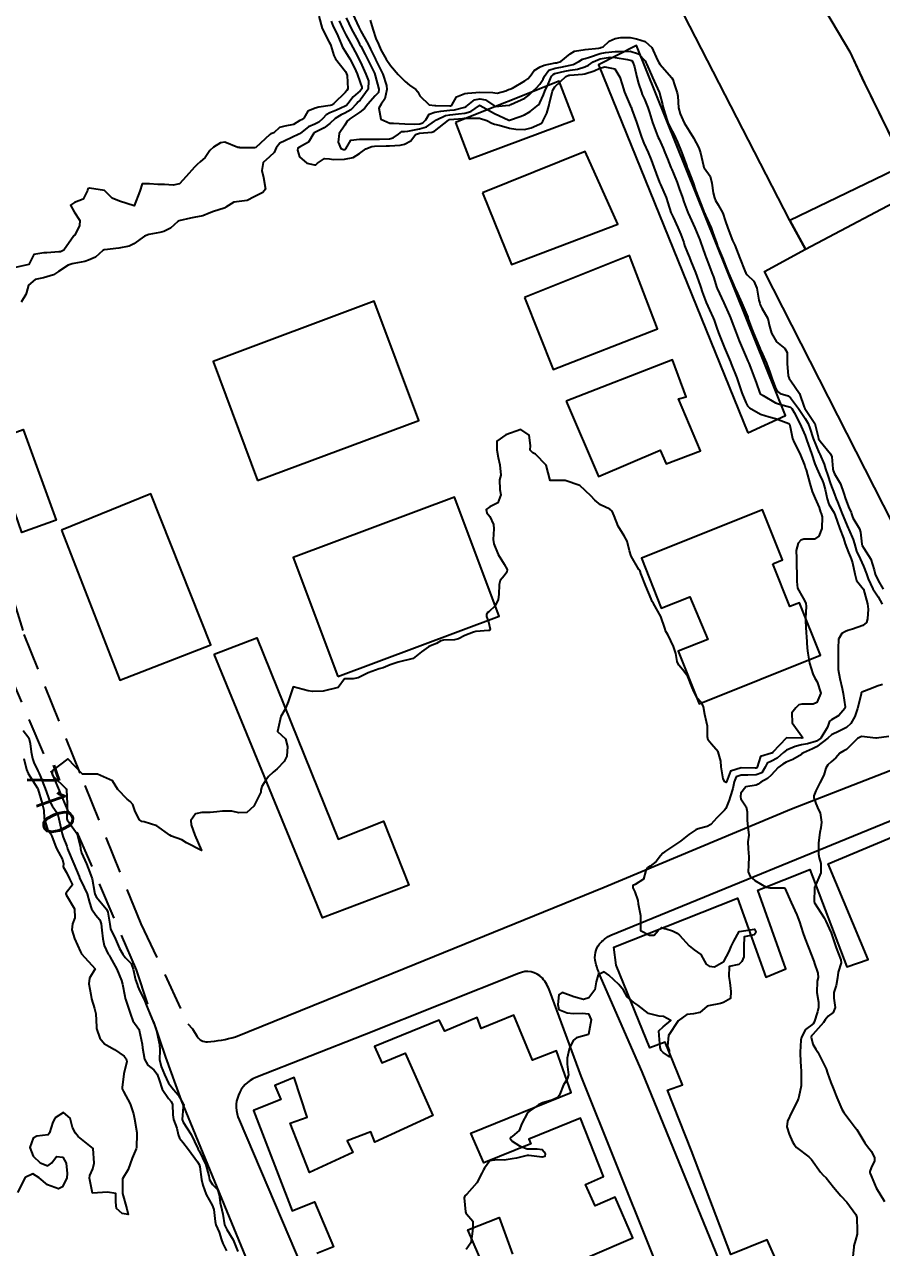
# Model space of a CAD drawing. Header units: metres. Extents: x 298520 to 308411, y 7433745 to 7450750.
# Drawn here: x 307510.1 to 307624.6, y 7434869.1 to 7435032.6 of the extents above; entities that cross this region are included whole.
import ezdxf
from ezdxf.enums import TextEntityAlignment as Align

# ---------------------------------------------------------------- set-up
doc = ezdxf.new("R2010")
doc.units = ezdxf.units.M
doc.header["$LTSCALE"] = 10
doc.linetypes.add('DASHED', pattern=[0.75, 0.5, -0.25])
for name, color, linetype in [('Area', 45, 'Continuous'), ('Area Verde e Lazer', 94, 'Continuous'), ('Cotas', 45, 'Continuous'), ('Curvas de Nivel 1m', 11, 'Continuous'), ('Curvas de Nivel 5m', 15, 'Continuous'), ('Edificações', 30, 'Continuous'), ('Vias Primárias', 230, 'Continuous'), ('Vias Secundárias', 230, 'DASHED')]:
    doc.layers.add(name, color=color, linetype=linetype)
doc.styles.add('Style-STANDARD', font='STANDARD.shx')

msp = doc.modelspace()

# ---------------------------------------------------------------- linework, layer by layer
at = {"layer": 'Area'}
msp.add_polyline3d([(307615.38, 7435037.33, 715.03), (307620.33, 7435028.94, 714.99), (307621.92, 7435025.48, 715.08), (307626.48, 7435016.2, 715.04)], dxfattribs=at)
at = {"layer": 'Area Verde e Lazer'}
msp.add_lwpolyline([(307515, 7434965.01), (307522.78, 7434944.95), (307534.94, 7434949.68), (307526.95, 7434969.88)], close=True, dxfattribs=at)
at = {"layer": 'Curvas de Nivel 1m', "flags": 128}
for points, elevation in [([(307549.38, 7435033.69), (307549.83, 7435032.04), (307550.76, 7435030.25), (307550.91, 7435030.03), (307550.98, 7435029.77), (307551.39, 7435028.45), (307551.62, 7435028.02), (307552.94, 7435026.3), (307553.1, 7435026), (307553.17, 7435025.76), (307553.27, 7435024), (307553.14, 7435023.76), (307552.91, 7435023.5), (307551.4, 7435022.02), (307551.09, 7435021.83), (307550.89, 7435021.78), (307549.37, 7435021.56), (307548.88, 7435021.42), (307547.93, 7435021), (307547.38, 7435020.06), (307547.06, 7435019.87), (307546.86, 7435019.77), (307545.98, 7435019.21), (307544.85, 7435019), (307544.12, 7435018.84), (307543.39, 7435018.11), (307542.99, 7435017.97), (307542.84, 7435017.89), (307540.95, 7435016.15), (307540.81, 7435016.09), (307538.85, 7435016.13), (307538.81, 7435016.14), (307538.57, 7435016.17), (307536.82, 7435016.89), (307536.25, 7435016.77), (307535.33, 7435016.21), (307534.81, 7435015.75), (307534.18, 7435014.84), (307533.52, 7435014.23), (307533.13, 7435013.9), (307532.79, 7435013.53), (307531.65, 7435012.26), (307531.23, 7435011.8), (307530.76, 7435011.32), (307529.91, 7435011.12), (307528.76, 7435011.21), (307527.86, 7435011.19), (307526.76, 7435011.31), (307525.79, 7435011.29), (307525.46, 7435010.33), (307524.72, 7435008.34), (307522.73, 7435008.97), (307521.76, 7435009.4), (307520.74, 7435010.39), (307518.75, 7435010.7), (307518.53, 7435010.63), (307518.46, 7435010.41), (307517.9, 7435009.25), (307516.73, 7435008.82), (307516.22, 7435008.44), (307516.71, 7435007.58), (307517.47, 7435006.42), (307517.4, 7435005.71), (307516.79, 7435004.43), (307516.72, 7435004.38), (307516.67, 7435004.34), (307515.32, 7435002.45), (307514.88, 7435002.23), (307514.65, 7435002.19), (307513.02, 7435002.1), (307512.65, 7435002.09), (307511.29, 7435001.85), (307510.62, 7435000.5), (307508.62, 7435000.08)], 711), ([(307552.11, 7435033.1), (307552.61, 7435032.01), (307553, 7435031.23), (307553.67, 7435029.99), (307554.51, 7435028.45), (307554.75, 7435027.98), (307554.96, 7435027.58), (307555.68, 7435025.97), (307556.02, 7435025.06), (307555.97, 7435023.96), (307554.9, 7435022.49), (307554.64, 7435022.24), (307554.43, 7435021.98), (307553.68, 7435021.2), (307552.87, 7435020.76), (307552.36, 7435020.52), (307551.59, 7435020.02), (307550.86, 7435019.36), (307550.11, 7435018.78), (307548.84, 7435018.16), (307548.77, 7435018.12), (307548.71, 7435018.05), (307548, 7435016.89), (307546.81, 7435016.19), (307546.6, 7435016.07), (307546.52, 7435015.79), (307546.8, 7435014.91), (307547.8, 7435014.06), (307548.79, 7435013.83), (307548.99, 7435013.85), (307549.21, 7435014.05), (307550.14, 7435014.69), (307550.8, 7435014.63), (307551.33, 7435014.56), (307552.8, 7435014.6), (307553.96, 7435014.83), (307554.81, 7435015.34), (307555.67, 7435015.97), (307556.48, 7435016.3), (307556.82, 7435016.33), (307558.38, 7435016.38), (307558.82, 7435016.38), (307560.24, 7435016.49), (307560.82, 7435016.61), (307561.69, 7435017.03), (307562.32, 7435017.89), (307562.84, 7435018.07), (307564.49, 7435018.22), (307564.85, 7435018.34), (307566.7, 7435019.83), (307566.8, 7435019.89), (307566.86, 7435019.9), (307568.63, 7435020.05), (307568.87, 7435020.06), (307570.57, 7435020.09), (307570.87, 7435020.09), (307571.83, 7435019.78), (307572.48, 7435019.39), (307572.86, 7435019.29), (307573.47, 7435019.14), (307574.85, 7435018.74), (307575.72, 7435018.6), (307576.85, 7435018.57), (307577.77, 7435018.79), (307578.86, 7435019.27), (307579.12, 7435019.43), (307579.31, 7435019.69), (307579.83, 7435020.73), (307580.1, 7435021.68), (307580.26, 7435022.32), (307580.61, 7435023.67), (307580.69, 7435023.9), (307580.92, 7435024.28), (307582.37, 7435025.65), (307582.77, 7435025.81), (307582.94, 7435025.84), (307584.61, 7435025.96), (307584.94, 7435026), (307586.16, 7435026.39), (307586.95, 7435026.74), (307587.62, 7435026.92), (307588.95, 7435026.65), (307589.6, 7435025.56), (307589.9, 7435024.58), (307590.24, 7435023.56), (307590.9, 7435021.98), (307591.03, 7435021.69), (307591.1, 7435021.55), (307591.21, 7435021.23), (307591.81, 7435019.54), (307592.08, 7435018.75), (307592.5, 7435017.53), (307592.83, 7435016.75), (307593.4, 7435015.51), (307593.79, 7435014.52), (307594.15, 7435013.51), (307594.78, 7435011.85), (307594.87, 7435011.6), (307594.92, 7435011.5), (307595.04, 7435011.23), (307595.78, 7435009.48), (307596.01, 7435008.76), (307596.43, 7435007.48), (307596.71, 7435006.84), (307597.36, 7435005.47), (307597.77, 7435004.55), (307598.14, 7435003.46), (307598.26, 7435003.04), (307598.66, 7435002.09), (307598.93, 7435001.45), (307599.11, 7435000.98), (307599.72, 7434999.44), (307600.32, 7434997.71), (307600.41, 7434997.43), (307600.59, 7434996.85), (307601.12, 7434995.42), (307601.59, 7434994.44), (307602.08, 7434993.41), (307602.2, 7434993.06), (307602.54, 7434992.16), (307602.81, 7434991.4), (307602.96, 7434990.96), (307603.57, 7434989.39), (307604.37, 7434987.5), (307604.42, 7434987.38), (307604.48, 7434987.24), (307605.24, 7434985.37), (307605.64, 7434984.17), (307605.89, 7434983.37), (307606.42, 7434982.06), (307606.68, 7434981.62), (307606.94, 7434981.35), (307608.4, 7434980.53), (307609.55, 7434980.16), (307610.39, 7434979.93), (307612.18, 7434979.28), (307612.29, 7434979.19), (307612.38, 7434978.81), (307612.67, 7434977.28), (307612.88, 7434976.75), (307613.65, 7434975.27), (307614.32, 7434973.59), (307614.43, 7434973.26), (307614.49, 7434973.08), (307614.98, 7434971.25), (307615.32, 7434970.2), (307615.69, 7434969.25), (307616.25, 7434968.03), (307616.42, 7434967.42), (307616.49, 7434967.24), (307616.66, 7434966.81), (307616.58, 7434965.23), (307616.2, 7434964.21), (307615.63, 7434963.81), (307614.2, 7434963.81), (307613.78, 7434963.68), (307613.43, 7434963.27), (307613.16, 7434962.3), (307613.2, 7434961.27), (307613.2, 7434960.22), (307613.24, 7434959.27), (307613.26, 7434958.14), (307613.33, 7434957.27), (307614.11, 7434955.93), (307614.44, 7434955.26), (307614.52, 7434954.83), (307614.42, 7434953.26), (307614.42, 7434952.91), (307614.5, 7434951.26), (307614.53, 7434950.78), (307614.64, 7434949.25), (307614.71, 7434948.56), (307614.95, 7434947.25), (307615.4, 7434945.83), (307615.65, 7434945.24), (307615.98, 7434944.73), (307616.46, 7434943.23), (307615.94, 7434941.99), (307615.44, 7434941.74), (307613.94, 7434941.75), (307613.54, 7434941.66), (307613.1, 7434941.27), (307612.6, 7434940.6), (307612.64, 7434939.27), (307613.89, 7434937.54), (307614.06, 7434937.26), (307613.91, 7434937.23), (307613.88, 7434937.23), (307611.88, 7434937.28), (307610.02, 7434935.31), (307609.94, 7434935.23), (307609.86, 7434935.21), (307608.41, 7434934.77), (307607.95, 7434933.33), (307607.91, 7434933.25), (307607.83, 7434933.22), (307607.71, 7434933.21), (307605.83, 7434933.25), (307604.39, 7434932.81), (307603.85, 7434931.38), (307603.85, 7434931.35), (307603.81, 7434931.31), (307603.62, 7434931.38), (307603.41, 7434931.79), (307603.14, 7434933.39), (307603.08, 7434934.15), (307602.74, 7434935.39), (307601.87, 7434936.42), (307601.43, 7434936.96), (307601.34, 7434937.41), (307601.3, 7434938.81), (307601.2, 7434939.41), (307600.95, 7434940.38), (307600.78, 7434941.42), (307600.51, 7434941.99), (307599.94, 7434942.6), (307599.48, 7434943.43), (307599.19, 7434944.21), (307598.7, 7434945.44), (307597.99, 7434946.38), (307597.49, 7434946.95), (307597.27, 7434947.46), (307597.08, 7434948.53), (307596.79, 7434949.47), (307596.05, 7434950.97), (307595.77, 7434951.48), (307595.63, 7434951.92), (307595.1, 7434953.49), (307594.1, 7434955.22), (307593.92, 7434955.5), (307593.77, 7434955.84), (307593.1, 7434957.51), (307592.42, 7434959.23), (307592.3, 7434959.52), (307592.15, 7434959.76), (307591.11, 7434961.54), (307590.9, 7434962.26), (307590.6, 7434963.54), (307590.2, 7434964.25), (307589.38, 7434965.56), (307588.86, 7434966.94), (307588.58, 7434967.57), (307588.25, 7434967.83), (307587.04, 7434968.38), (307586.26, 7434969.02), (307585.73, 7434969.61), (307584.28, 7434971), (307582.29, 7434971.64), (307580.29, 7434971.67), (307579.76, 7434973.68), (307578.33, 7434975.16), (307577.99, 7434975.35), (307577.61, 7434975.7), (307577.69, 7434976.35), (307577.49, 7434977.7), (307576.37, 7434978.46), (307574.36, 7434977.74), (307573.19, 7434976.91), (307573.15, 7434975.75), (307573.36, 7434974.72), (307573.56, 7434973.75), (307573.69, 7434972.36), (307573.54, 7434971.75), (307573.55, 7434970.47), (307573.69, 7434969.75), (307573.32, 7434968.68), (307572.25, 7434968.14), (307571.73, 7434967.77), (307571.82, 7434967.34), (307572.23, 7434966.83), (307572.74, 7434965.75), (307572.78, 7434965.19), (307572.68, 7434963.76), (307572.76, 7434963.18), (307573.34, 7434961.75), (307574.15, 7434960.47), (307574.54, 7434959.74), (307574.49, 7434959.38), (307574.13, 7434958.89), (307573.61, 7434958.27), (307573.48, 7434957.75), (307573.42, 7434956.43), (307573.33, 7434955.75), (307572.94, 7434954.9), (307572.08, 7434954.1), (307571.88, 7434953.96), (307571.8, 7434953.76), (307571.79, 7434953.48), (307572.06, 7434952.75), (307572.27, 7434951.76), (307572.19, 7434951.62), (307572.05, 7434951.59), (307570.37, 7434951.46), (307570.05, 7434951.39), (307568.91, 7434950.93), (307568.03, 7434950.49), (307567.5, 7434950.35), (307566.03, 7434950.31), (307565.67, 7434950.2), (307565.13, 7434949.85), (307564.31, 7434949.56), (307564.02, 7434949.43), (307563.11, 7434948.77), (307562, 7434947.88), (307560, 7434947.36), (307558.91, 7434947), (307557.99, 7434946.63), (307557.44, 7434946.49), (307555.98, 7434945.95), (307554.66, 7434945.29), (307553.97, 7434945.16), (307552.8, 7434945.16), (307551.95, 7434944), (307549.95, 7434943.49), (307548.56, 7434943.44), (307547.95, 7434943.52), (307545.95, 7434944.07), (307545.28, 7434942.08), (307544.89, 7434941.11), (307544.33, 7434940.09), (307543.88, 7434938.1), (307544.92, 7434937.13), (307545.2, 7434936.08), (307545.09, 7434934.83), (307544.76, 7434934.09), (307543.82, 7434933.1), (307543.27, 7434932.66), (307542.66, 7434932.11), (307542.31, 7434931.61), (307541.79, 7434930.76), (307541.62, 7434930.28), (307541.65, 7434930.12), (307541.64, 7434929.98), (307540.68, 7434928.14), (307539.75, 7434927.28), (307538.69, 7434927.22), (307537.76, 7434927.44), (307536.5, 7434927.44), (307535.75, 7434927.36), (307534.86, 7434927.3), (307533.75, 7434927.26), (307532.9, 7434927.08), (307532.28, 7434926.23), (307532.32, 7434925.65), (307532.82, 7434924.23), (307533.69, 7434922.22), (307531.7, 7434923.24), (307531.08, 7434923.62), (307529.71, 7434924.13), (307529.47, 7434924.27), (307527.73, 7434925.51), (307526.04, 7434926.01), (307525.74, 7434926.07), (307525.42, 7434926.31), (307524.84, 7434927.41), (307524.51, 7434928.33), (307524.19, 7434928.75), (307523.77, 7434929.07), (307522.53, 7434930.35), (307521.8, 7434931.49), (307519.81, 7434932.39), (307517.81, 7434932.41), (307515.83, 7434934.43), (307513.82, 7434932.89), (307513.75, 7434932.52), (307513.75, 7434932.46), (307513.81, 7434932.22), (307515.64, 7434930.43), (307515.66, 7434930.31), (307515.76, 7434928.43), (307515.7, 7434926.43), (307515.74, 7434926.28), (307517.08, 7434924.42), (307517.52, 7434922.58), (307517.54, 7434922.41), (307517.68, 7434921.88), (307518.34, 7434920.4), (307518.79, 7434919.26), (307519.08, 7434918.4), (307519.39, 7434916.63), (307519.45, 7434916.39), (307519.62, 7434916), (307521.02, 7434914.37), (307521.2, 7434913.98), (307521.45, 7434912.36), (307521.56, 7434911.73), (307522.21, 7434910.35), (307522.76, 7434909.12), (307523.18, 7434908.34), (307523.52, 7434907.9), (307524.29, 7434907.11), (307524.59, 7434906.32), (307524.9, 7434904.91), (307525.09, 7434904.32), (307525.19, 7434904.04), (307525.46, 7434903.42), (307526.05, 7434902.3), (307526.46, 7434901.27), (307526.83, 7434900.3), (307527.41, 7434898.92), (307527.65, 7434898.29), (307527.76, 7434897.93), (307528.09, 7434896.28), (307528.12, 7434895.53), (307528.09, 7434894.28), (307528.32, 7434893.31), (307528.75, 7434892.28), (307529.32, 7434891.11), (307529.95, 7434890.26), (307530.58, 7434889.54), (307531.28, 7434888.34), (307531.33, 7434888.24), (307531.33, 7434888.19), (307531.28, 7434887.94), (307531.14, 7434886.24), (307531.26, 7434885.89), (307532.31, 7434884.23), (307533.21, 7434882.38), (307533.28, 7434882.22), (307533.38, 7434882.05), (307534.3, 7434880.21), (307534.67, 7434878.7), (307534.78, 7434878.2), (307535.16, 7434877.57), (307535.86, 7434876.9), (307536.09, 7434876.19), (307536.2, 7434875.11), (307536.44, 7434874.18), (307536.54, 7434873.61), (307536.78, 7434872.17), (307537.08, 7434871.53), (307537.96, 7434870.16), (307538.58, 7434868.62)], 709), ([(307553.03, 7435033.48), (307553.76, 7435031.99), (307554.62, 7435030.35), (307554.82, 7435029.98), (307554.98, 7435029.69), (307555.57, 7435028.57), (307555.87, 7435027.97), (307556.82, 7435026.07), (307556.88, 7435025.95), (307556.89, 7435025.91), (307556.93, 7435025.79), (307557.42, 7435023.94), (307557.36, 7435023.5), (307556.9, 7435023.05), (307555.93, 7435021.96), (307555.49, 7435021.36), (307554.88, 7435020.86), (307554.34, 7435020.52), (307553.52, 7435019.99), (307553.19, 7435019.67), (307552.85, 7435019.14), (307552.11, 7435018.01), (307551.99, 7435016.85), (307552.34, 7435016.01), (307552.69, 7435015.88), (307552.81, 7435015.87), (307552.91, 7435015.9), (307553, 7435016), (307553.68, 7435017.14), (307554.83, 7435017.25), (307555.55, 7435017.25), (307556.83, 7435017.26), (307557.51, 7435017.26), (307558.83, 7435017.32), (307559.33, 7435017.43), (307560.02, 7435017.92), (307560.48, 7435018.28), (307560.85, 7435018.3), (307561.28, 7435018.34), (307562.85, 7435018.66), (307563.79, 7435018.93), (307564.86, 7435019.67), (307565.1, 7435019.86), (307566.29, 7435020.43), (307566.87, 7435020.53), (307568.05, 7435020.64), (307568.88, 7435020.76), (307569.71, 7435020.97), (307570.86, 7435021.79), (307570.88, 7435021.8), (307570.91, 7435021.81), (307570.94, 7435021.79), (307572.88, 7435020.7), (307574.79, 7435019.82), (307574.86, 7435019.8), (307576.3, 7435020.29), (307576.88, 7435020.52), (307577.63, 7435020.96), (307578.53, 7435021.69), (307578.72, 7435021.87), (307578.9, 7435022.11), (307579.39, 7435023.2), (307579.59, 7435023.68), (307580.01, 7435024.6), (307580.49, 7435025.67), (307580.69, 7435025.92), (307580.94, 7435026.03), (307582.24, 7435026.36), (307582.95, 7435026.47), (307583.94, 7435026.64), (307584.95, 7435026.95), (307585.4, 7435027.17), (307586.05, 7435027.6), (307586.97, 7435027.99), (307588.33, 7435028.21), (307588.97, 7435028.2), (307590.62, 7435027.9), (307590.97, 7435027.85), (307591.19, 7435027.77), (307591.36, 7435027.54), (307591.58, 7435026.92), (307591.89, 7435025.54), (307592.09, 7435024.7), (307592.48, 7435023.53), (307592.61, 7435023.23), (307592.9, 7435022.62), (307593.35, 7435021.52), (307593.56, 7435020.83), (307593.95, 7435019.51), (307594.65, 7435017.7), (307594.73, 7435017.5), (307594.84, 7435017.25), (307595.38, 7435016.05), (307595.61, 7435015.49), (307595.96, 7435014.63), (307596.44, 7435013.48), (307596.55, 7435013.23), (307596.78, 7435012.66), (307597.26, 7435011.47), (307597.54, 7435010.68), (307597.97, 7435009.46), (307598.16, 7435008.89), (307598.68, 7435007.45), (307598.72, 7435007.36), (307599.61, 7435005.44), (307600.29, 7435003.82), (307600.44, 7435003.43), (307600.67, 7435002.81), (307601.01, 7435001.78), (307601.14, 7435001.42), (307601.47, 7435000.59), (307601.92, 7434999.41), (307602.1, 7434998.89), (307602.57, 7434997.4), (307602.6, 7434997.32), (307603.52, 7434995.39), (307604.25, 7434993.69), (307604.37, 7434993.38), (307604.55, 7434992.92), (307605.15, 7434991.37), (307605.57, 7434990.32), (307605.97, 7434989.37), (307606.49, 7434988.15), (307606.73, 7434987.6), (307606.84, 7434987.35), (307607.08, 7434986.74), (307607.62, 7434985.34), (307607.84, 7434984.73), (307608.3, 7434983.33), (307608.34, 7434983.24), (307608.43, 7434983.18), (307608.74, 7434983.02), (307610.42, 7434982.04), (307610.96, 7434981.84), (307612.41, 7434981.46), (307612.6, 7434981.28), (307612.92, 7434980.76), (307613.67, 7434979.27), (307614.37, 7434977.68), (307614.52, 7434977.26), (307614.61, 7434977.01), (307615.21, 7434975.25), (307615.67, 7434973.9), (307615.92, 7434973.24), (307616.3, 7434972.45), (307616.68, 7434971.62), (307616.83, 7434971.23), (307617.06, 7434970.45), (307617.31, 7434969.22), (307617.53, 7434968.5), (307618.24, 7434967.32), (307618.3, 7434967.21), (307618.34, 7434967.11), (307619.02, 7434965.2), (307619.47, 7434963.93), (307619.72, 7434963.19), (307620.18, 7434962.02), (307620.41, 7434961.42), (307620.5, 7434961.19), (307620.71, 7434960.64), (307621.01, 7434959.18), (307621.23, 7434958.27), (307622.12, 7434957.18), (307622.14, 7434957.16), (307622.16, 7434957.12), (307622.72, 7434955.15), (307622.8, 7434954.44), (307622.7, 7434953.15), (307622.56, 7434952.67), (307622.06, 7434952.28), (307620.68, 7434951.8), (307620.06, 7434951.59), (307619.77, 7434951.48), (307619.29, 7434951.2), (307618.81, 7434950.43), (307618.79, 7434949.2), (307618.8, 7434948.42), (307618.77, 7434947.2), (307618.8, 7434946.4), (307618.98, 7434945.2), (307619.31, 7434943.85), (307619.45, 7434943.2), (307619.72, 7434941.41), (307619.68, 7434941.19), (307618.86, 7434940.26), (307617.91, 7434939.67), (307617.63, 7434939.49), (307617.52, 7434939.22), (307617.35, 7434938.67), (307616.47, 7434937.23), (307615.88, 7434936.81), (307614.66, 7434936.46), (307613.87, 7434936.31), (307613.02, 7434936.12), (307611.87, 7434935.6), (307611.49, 7434935.29), (307610.62, 7434934.53), (307609.85, 7434934.13), (307609.3, 7434933.86), (307609.03, 7434933.32), (307608.56, 7434932.59), (307607.82, 7434932.3), (307606.73, 7434932.25), (307605.82, 7434932.27), (307605.13, 7434932.06), (307604.86, 7434931.37), (307604.7, 7434930.47), (307604.36, 7434929.37), (307604.23, 7434928.92), (307603.77, 7434927.83), (307603.57, 7434927.58), (307603.37, 7434927.38), (307602.58, 7434926.56), (307601.75, 7434925.67), (307601.26, 7434925.41), (307600.05, 7434925.11), (307599.74, 7434924.97), (307598.82, 7434924.35), (307597.71, 7434923.45), (307595.7, 7434922.13), (307595.34, 7434921.84), (307595.06, 7434921.49), (307594.47, 7434920.71), (307593.67, 7434920.11), (307593.3, 7434919.87), (307593.09, 7434919.51), (307592.78, 7434918.38), (307591.64, 7434917.64), (307591.35, 7434917.52), (307591.33, 7434917.21), (307591.63, 7434916.66), (307591.99, 7434915.52), (307592.07, 7434915.07), (307592.37, 7434913.51), (307592.37, 7434912.73), (307592.37, 7434911.51), (307593.56, 7434910.88), (307594.18, 7434910.88), (307594.74, 7434911.49), (307595.17, 7434911.89), (307595.58, 7434911.78), (307595.8, 7434911.71), (307596.64, 7434911.46), (307597.26, 7434911.15), (307597.56, 7434910.88), (307598.86, 7434909.44), (307599.54, 7434908.91), (307600.42, 7434908.3), (307600.92, 7434907.41), (307601.13, 7434907.02), (307601.52, 7434906.73), (307602.25, 7434906.66), (307603.52, 7434907.38), (307604.21, 7434908.7), (307604.49, 7434909.37), (307604.84, 7434910.08), (307605.57, 7434911.36), (307607.58, 7434911.67), (307607.77, 7434911.33), (307607.74, 7434911.16), (307607.57, 7434910.95), (307606.23, 7434910.68), (307606.18, 7434909.35), (307606.19, 7434908.01), (307605.91, 7434907.35), (307605.52, 7434906.97), (307604.2, 7434906.69), (307604.15, 7434905.37), (307604.3, 7434904.56), (307604.44, 7434903.37), (307604.39, 7434902.44), (307603.46, 7434901.88), (307603.07, 7434901.77), (307601.45, 7434901.46), (307601.29, 7434901.4), (307600.31, 7434900.54), (307599.44, 7434900.39), (307598.57, 7434900.3), (307597.42, 7434899.45), (307596.12, 7434897.47), (307595.99, 7434896.07), (307596.19, 7434895.47), (307596.22, 7434894.61), (307595.38, 7434895.22), (307595.15, 7434895.48), (307594.98, 7434895.89), (307594.88, 7434897.49), (307594.82, 7434898.08), (307595.41, 7434898.64), (307596.42, 7434899.46), (307595.43, 7434900.01), (307594.87, 7434900.04), (307593.44, 7434900.42), (307592.01, 7434901.51), (307591.46, 7434901.87), (307590.59, 7434902.66), (307590.09, 7434903.54), (307589.48, 7434904.31), (307588.14, 7434905.56), (307587.51, 7434906), (307586.71, 7434905.58), (307586.45, 7434904.63), (307586.25, 7434903.59), (307585.46, 7434902.49), (307584.77, 7434902.29), (307583.46, 7434902.63), (307581.89, 7434903.21), (307581.47, 7434902.89), (307581.32, 7434901.64), (307581.44, 7434900.96), (307582.55, 7434900.52), (307583.43, 7434900.42), (307584.6, 7434900.44), (307585.43, 7434900.35), (307585.79, 7434899.59), (307585.4, 7434897.6), (307583.83, 7434897.18), (307583.4, 7434896.85), (307582.99, 7434896.02), (307582.85, 7434895.63), (307582.55, 7434894.45), (307582.58, 7434893.63), (307582.73, 7434892.23), (307582.56, 7434891.63), (307582.1, 7434890.86), (307581.59, 7434889.64), (307581.5, 7434889.44), (307581.3, 7434889.19), (307580.5, 7434888.85), (307579.29, 7434888.47), (307578.74, 7434888.22), (307577.96, 7434887.68), (307577.57, 7434887.4), (307577.28, 7434887.12), (307576.53, 7434885.7), (307576.16, 7434884.79), (307575.24, 7434883.98), (307575.07, 7434883.89), (307574.93, 7434883.72), (307575.23, 7434883.35), (307576.22, 7434882.71), (307577.22, 7434882.32), (307578.55, 7434882.34), (307579.22, 7434882.24), (307579.49, 7434881.94), (307579.65, 7434881.66), (307579.58, 7434881.29), (307579.21, 7434881.22), (307577.46, 7434881.44), (307577.21, 7434881.42), (307575.81, 7434881.1), (307575.2, 7434880.97), (307574.13, 7434880.8), (307573.2, 7434880.84), (307572.23, 7434880.72), (307571.53, 7434879.76), (307571.4, 7434879.54), (307571.18, 7434879.07), (307570.49, 7434877.77), (307569.15, 7434876.28), (307568.9, 7434876.03), (307568.82, 7434875.79), (307568.98, 7434873.92), (307569.01, 7434873.79), (307569.11, 7434873.64), (307569.98, 7434872.65), (307569.95, 7434871.78), (307569.89, 7434870.97), (307569.71, 7434869.78), (307569.05, 7434868.86)], 708), ([(307553.92, 7435033.99), (307554.73, 7435032.26), (307554.87, 7435031.98), (307555.01, 7435031.72), (307555.96, 7435029.97), (307556.31, 7435029.29), (307556.95, 7435027.95), (307556.96, 7435027.93), (307557.93, 7435025.94), (307558.41, 7435024.45), (307558.47, 7435023.93), (307558.19, 7435022.64), (307557.72, 7435021.94), (307557.4, 7435021.43), (307557.66, 7435019.94), (307558.86, 7435019.41), (307559.37, 7435019.42), (307560.86, 7435019.32), (307562.23, 7435019.27), (307562.86, 7435019.34), (307563.27, 7435019.47), (307563.68, 7435019.87), (307564.15, 7435020.59), (307564.88, 7435020.87), (307565.7, 7435021.03), (307566.88, 7435021.13), (307567.5, 7435021.2), (307568.89, 7435021.56), (307569.07, 7435021.63), (307569.31, 7435021.81), (307570.17, 7435022.52), (307570.9, 7435022.68), (307571.66, 7435022.54), (307572.76, 7435021.76), (307572.89, 7435021.67), (307573.01, 7435021.64), (307574.31, 7435021.75), (307574.83, 7435021.81), (307574.89, 7435021.82), (307575.05, 7435021.89), (307576.9, 7435022.77), (307577.45, 7435023.16), (307577.98, 7435023.7), (307578.46, 7435024.15), (307578.92, 7435024.62), (307579.34, 7435025.27), (307579.53, 7435025.68), (307580.14, 7435026.48), (307580.95, 7435026.78), (307581.7, 7435026.91), (307582.96, 7435027.14), (307583.36, 7435027.23), (307584.13, 7435027.63), (307584.61, 7435027.98), (307584.97, 7435028.07), (307585.57, 7435028.21), (307586.97, 7435028.7), (307587.69, 7435028.87), (307588.98, 7435028.97), (307589.55, 7435028.99), (307590.98, 7435029.05), (307592.11, 7435028.67), (307592.97, 7435027.74), (307593.09, 7435027.52), (307593.23, 7435027.24), (307593.99, 7435025.51), (307594.87, 7435023.54), (307594.89, 7435023.5), (307594.91, 7435023.43), (307595.3, 7435021.89), (307595.4, 7435021.49), (307595.61, 7435020.76), (307596.03, 7435019.48), (307596.28, 7435018.9), (307596.85, 7435017.86), (307597.05, 7435017.47), (307597.23, 7435017.07), (307597.87, 7435015.46), (307598.51, 7435013.73), (307598.62, 7435013.45), (307598.79, 7435013.03), (307599.39, 7435011.44), (307599.73, 7435010.47), (307600.1, 7435009.44), (307600.73, 7435007.83), (307600.85, 7435007.55), (307600.9, 7435007.43), (307601.06, 7435007.09), (307601.79, 7435005.41), (307602.04, 7435004.77), (307602.51, 7435003.4), (307602.55, 7435003.28), (307602.67, 7435002.98), (307603.31, 7435001.39), (307603.79, 7435000.23), (307604.14, 7434999.38), (307604.61, 7434998.26), (307604.99, 7434997.38), (307605.34, 7434996.63), (307605.9, 7434995.37), (307606.56, 7434993.81), (307606.69, 7434993.49), (307606.73, 7434993.36), (307607.21, 7434992.02), (307607.48, 7434991.35), (307608.18, 7434989.67), (307608.32, 7434989.33), (307608.37, 7434989.2), (307608.5, 7434988.93), (307609.2, 7434987.32), (307609.64, 7434986.14), (307609.93, 7434985.32), (307610.44, 7434983.92), (307610.66, 7434983.53), (307611.02, 7434983.3), (307612.11, 7434982.97), (307612.43, 7434982.72), (307613.48, 7434981.27), (307614.39, 7434979.92), (307614.79, 7434979.26), (307614.99, 7434978.64), (307615.42, 7434977.25), (307616.26, 7434975.31), (307616.29, 7434975.24), (307616.33, 7434975.15), (307616.91, 7434973.82), (307617.08, 7434973.23), (307617.38, 7434972.3), (307617.77, 7434971.22), (307618.27, 7434969.82), (307618.51, 7434969.21), (307618.67, 7434968.8), (307619.31, 7434967.2), (307620.13, 7434965.27), (307620.17, 7434965.19), (307620.21, 7434965.09), (307620.79, 7434963.77), (307620.94, 7434963.18), (307621.23, 7434962.22), (307621.74, 7434961.17), (307622.16, 7434960.22), (307622.55, 7434959.16), (307622.8, 7434958.49), (307623.42, 7434957.15), (307624.11, 7434956.1), (307624.66, 7434955.13)], 707), ([(307556.24, 7435033.18), (307556.62, 7435031.96), (307556.99, 7435030.71), (307557.34, 7435029.95), (307557.69, 7435029.23), (307558.39, 7435027.94), (307558.95, 7435027.11), (307559.99, 7435025.92), (307560.92, 7435024.96), (307561.52, 7435024.5), (307562.35, 7435023.89), (307562.6, 7435023.58), (307562.9, 7435023.08), (307564.14, 7435021.87), (307564.89, 7435021.76), (307565, 7435021.75), (307566.89, 7435021.72), (307566.99, 7435021.73), (307567.17, 7435021.83), (307567.78, 7435022.95), (307568.91, 7435023.38), (307569.28, 7435023.44), (307570.91, 7435023.56), (307572.64, 7435023.5), (307572.91, 7435023.45), (307573.23, 7435023.44), (307574.36, 7435023.75), (307574.74, 7435023.92), (307574.92, 7435023.96), (307575.27, 7435024.08), (307576.93, 7435025.05), (307577.31, 7435025.33), (307577.64, 7435025.7), (307578.18, 7435026.46), (307578.95, 7435026.94), (307579.48, 7435027.16), (307580.96, 7435027.47), (307581.14, 7435027.49), (307581.72, 7435027.66), (307582.97, 7435028.69), (307583.56, 7435029.05), (307584.98, 7435029.26), (307586.82, 7435029.43), (307586.98, 7435029.47), (307587.07, 7435029.5), (307587.37, 7435029.59), (307588.18, 7435030.39), (307589, 7435030.71), (307589.72, 7435030.85), (307591, 7435030.86), (307591.84, 7435030.7), (307592.99, 7435030.31), (307593.87, 7435029.51), (307594.66, 7435027.81), (307594.82, 7435027.5), (307594.96, 7435027.29), (307596.55, 7435025.48), (307596.69, 7435025.23), (307596.92, 7435024.52), (307597.27, 7435023.47), (307597.36, 7435023.02), (307597.46, 7435021.46), (307597.67, 7435020.67), (307598.22, 7435019.46), (307598.85, 7435018.39), (307599.46, 7435017.44), (307600.17, 7435016.09), (307600.4, 7435015.43), (307600.8, 7435013.7), (307600.84, 7435013.48), (307600.89, 7435013.43), (307601.68, 7435012.32), (307601.9, 7435011.41), (307602.07, 7435010.1), (307602.27, 7435009.41), (307602.41, 7435009.07), (307602.73, 7435008.5), (307603.37, 7435007.39), (307603.7, 7435006.4), (307604.02, 7435005.39), (307604.68, 7435003.73), (307604.83, 7435003.38), (307604.95, 7435003.1), (307605.66, 7435001.37), (307606.31, 7434999.68), (307606.45, 7434999.36), (307606.62, 7434999.13), (307607.53, 7434998.27), (307607.93, 7434997.34), (307608.18, 7434995.74), (307608.29, 7434995.33), (307608.37, 7434995.13), (307608.57, 7434994.69), (307609.38, 7434993.32), (307609.6, 7434992.26), (307609.89, 7434991.32), (307610.52, 7434990.17), (307611.63, 7434989.29), (307611.97, 7434988.76), (307611.97, 7434987.29), (307612.11, 7434985.64), (307612.21, 7434985.28), (307612.3, 7434985.13), (307612.45, 7434984.96), (307613.59, 7434983.27), (307614.23, 7434981.44), (307614.33, 7434981.26), (307614.41, 7434981.14), (307615.64, 7434979.25), (307616.11, 7434977.5), (307616.17, 7434977.24), (307616.36, 7434976.91), (307617.77, 7434975.22), (307617.93, 7434974.82), (307618.05, 7434973.21), (307618.1, 7434973), (307618.31, 7434972.54), (307619.08, 7434971.2), (307619.54, 7434969.93), (307619.76, 7434969.19), (307620.25, 7434967.91), (307620.5, 7434967.44), (307620.56, 7434967.19), (307620.75, 7434966.66), (307621.64, 7434965.17), (307621.78, 7434964.74), (307621.92, 7434963.16), (307621.97, 7434962.95), (307622.19, 7434962.61), (307623.16, 7434961.15), (307623.58, 7434959.72), (307623.73, 7434959.14), (307624.13, 7434958.28), (307624.8, 7434957.13)], 706), ([(307624.71, 7434944.39), (307623.97, 7434944.18), (307623.24, 7434943.87), (307621.96, 7434943.35), (307621.86, 7434943.26), (307621.87, 7434943.16), (307621.87, 7434943.08), (307621.37, 7434941.17), (307620.99, 7434940.1), (307620.46, 7434939.18), (307619.9, 7434938.64), (307618.93, 7434938.16), (307617.89, 7434937.64), (307617.4, 7434937.22), (307615.87, 7434936.05), (307615.33, 7434935.78), (307614.13, 7434935.26), (307613.97, 7434935.15), (307613.86, 7434935.05), (307612.74, 7434934.38), (307611.84, 7434934.02), (307611.37, 7434933.76), (307610.77, 7434933.3), (307609.82, 7434932.25), (307609.32, 7434931.81), (307608.45, 7434931.32), (307608.07, 7434931.07), (307607.81, 7434930.92), (307606.46, 7434930.7), (307605.79, 7434929.88), (307605.73, 7434929.42), (307605.72, 7434929.36), (307605.78, 7434929.1), (307606.47, 7434928.05), (307606.64, 7434927.35), (307606.64, 7434926.23), (307606.72, 7434925.35), (307606.82, 7434924.25), (307606.71, 7434923.35), (307606.76, 7434922.41), (307606.85, 7434921.34), (307606.78, 7434920.24), (307606.76, 7434919.34), (307607.03, 7434918.71), (307607.65, 7434918.2), (307609.16, 7434917.31), (307609.64, 7434917.22), (307611.58, 7434917.22), (307611.64, 7434917.16), (307612.49, 7434915.27), (307613.25, 7434913.61), (307613.39, 7434913.26), (307613.59, 7434912.66), (307614.04, 7434911.26), (307614.32, 7434910.49), (307614.81, 7434909.25), (307615.52, 7434907.42), (307615.57, 7434907.29), (307615.59, 7434907.24), (307616.07, 7434905.79), (307616.09, 7434905.23), (307615.99, 7434904.73), (307615.94, 7434903.23), (307616.15, 7434901.92), (307616.17, 7434901.23), (307616.02, 7434900.65), (307615.59, 7434899.24), (307615.42, 7434899.04), (307614.41, 7434898.26), (307613.87, 7434897.26), (307613.81, 7434896.85), (307613.68, 7434895.26), (307613.68, 7434894.96), (307613.8, 7434893.26), (307613.82, 7434892.79), (307613.82, 7434891.26), (307613.82, 7434890.76), (307613.54, 7434889.26), (307613.48, 7434889.08), (307613.3, 7434888.66), (307612.57, 7434887.27), (307612.02, 7434886.02), (307611.94, 7434885.28), (307612.23, 7434884.29), (307612.68, 7434883.27), (307612.88, 7434882.91), (307613.23, 7434882.5), (307614.88, 7434881.24), (307615.21, 7434880.92), (307616.42, 7434879.22), (307616.78, 7434878.81), (307617.18, 7434878.43), (307618.17, 7434877.2), (307619.15, 7434876.05), (307619.92, 7434875.18), (307621.12, 7434873.57), (307621.28, 7434873.17), (307621.31, 7434871.38), (307621.32, 7434871.17), (307621.31, 7434870.94), (307621.08, 7434870.12), (307620.89, 7434869.35), (307620.86, 7434869.17), (307620.68, 7434867.54)], 707), ([(307625.56, 7434937.45), (307623.88, 7434937.21), (307623.8, 7434937.22), (307621.89, 7434937.45), (307621.35, 7434937.17), (307619.87, 7434935.71), (307619.55, 7434935.51), (307619.01, 7434935.2), (307618.48, 7434934.57), (307617.85, 7434934.03), (307617.39, 7434933.67), (307617.15, 7434933.22), (307616.85, 7434932.25), (307616.33, 7434931.23), (307616.15, 7434930.89), (307615.8, 7434930.16), (307615.52, 7434929.51), (307615.52, 7434929.24), (307615.78, 7434928.47), (307616.17, 7434927.64), (307616.37, 7434927.23), (307616.53, 7434926), (307616.45, 7434925.23), (307616.34, 7434924.62), (307616.16, 7434923.23), (307616.17, 7434921.71), (307616.25, 7434921.23), (307616.46, 7434920.45), (307616.48, 7434919.23), (307615.64, 7434917.36), (307615.6, 7434917.28), (307615.6, 7434917.24), (307615.59, 7434915.28), (307615.6, 7434915.24), (307615.62, 7434915.19), (307616.89, 7434913.22), (307617.13, 7434912.76), (307617.58, 7434911.77), (307617.83, 7434911.21), (307617.97, 7434910.8), (307618.53, 7434909.2), (307619.15, 7434907.57), (307619.16, 7434907.19), (307618.77, 7434905.94), (307618.69, 7434905.2), (307618.53, 7434904.16), (307618.2, 7434903.2), (307618.19, 7434902.48), (307618.39, 7434901.2), (307618.1, 7434900.54), (307617.44, 7434900.08), (307617.06, 7434899.59), (307616.82, 7434899.22), (307615.41, 7434897.63), (307615.21, 7434897.44), (307615.15, 7434897.24), (307615.39, 7434896.33), (307615.81, 7434895.66), (307616.06, 7434895.23), (307616.77, 7434893.81), (307617.08, 7434893.21), (307617.16, 7434893.02), (307617.35, 7434892.44), (307617.78, 7434891.21), (307618.09, 7434890.44), (307618.59, 7434889.2), (307619.29, 7434887.63), (307619.55, 7434887.19), (307620.4, 7434886.05), (307621.07, 7434885.17), (307621.26, 7434884.89), (307622.36, 7434883.15), (307622.71, 7434882.63), (307623.22, 7434881.95), (307623.65, 7434881.14), (307623.62, 7434880.72), (307623.19, 7434879.77), (307623.02, 7434879.31), (307623.02, 7434879.14), (307623.06, 7434879.02), (307623.18, 7434878.71), (307623.87, 7434877.13), (307624.98, 7434875.28)], 706), ([(307509.96, 7434934.51), (307510.33, 7434933.01), (307510.55, 7434932.5), (307511.78, 7434930.54), (307511.81, 7434930.48), (307511.83, 7434930.43), (307512.43, 7434928.47), (307512.66, 7434927.57), (307512.68, 7434926.47), (307513.14, 7434925.04), (307513.53, 7434924.46), (307513.71, 7434924.1), (307514.14, 7434922.9), (307514.34, 7434922.45), (307515.12, 7434920.99), (307515.26, 7434920.44), (307515.22, 7434920), (307515.65, 7434919.24), (307516.07, 7434918.43), (307516.45, 7434917.61), (307515.62, 7434916.53), (307515.57, 7434916.43), (307515.62, 7434916.29), (307516.72, 7434914.42), (307516.77, 7434913.22), (307516.46, 7434912.42), (307516.38, 7434911.6), (307516.73, 7434910.42), (307517.53, 7434908.64), (307517.68, 7434908.41), (307519.5, 7434906.39), (307518.74, 7434905.15), (307518.67, 7434904.4), (307518.9, 7434902.95), (307519, 7434902.39), (307519.43, 7434901.1), (307519.6, 7434900.39), (307519.67, 7434898.65), (307519.69, 7434898.39), (307520.12, 7434897.11), (307520.73, 7434896.37), (307521.38, 7434895.99), (307522.1, 7434895.62), (307523.36, 7434894.73), (307523.62, 7434894.34), (307523.71, 7434893.98), (307523.33, 7434892.34), (307523.11, 7434890.54), (307523.11, 7434890.34), (307523.3, 7434889.99), (307524.18, 7434888.33), (307524.61, 7434886.99), (307524.75, 7434886.33), (307525.06, 7434884.5), (307525.07, 7434884.32), (307525.03, 7434882.51), (307524.99, 7434882.32), (307524.45, 7434881.07), (307524.19, 7434880.33), (307523.93, 7434879.58), (307523.16, 7434878.34), (307523.14, 7434876.34), (307523.71, 7434874.33), (307523.9, 7434873.54), (307523.11, 7434873.67), (307522.33, 7434874.35), (307522.26, 7434875.21), (307522.28, 7434876.35), (307521.14, 7434876.55), (307519.14, 7434876.39), (307518.74, 7434878.39), (307518.78, 7434878.78), (307519.18, 7434879.66), (307519.38, 7434880.39), (307519.21, 7434882.39), (307517.23, 7434883.99), (307516.85, 7434884.41), (307516.47, 7434885.2), (307516.16, 7434886.42), (307515.27, 7434887.18), (307514.17, 7434886.45), (307513.84, 7434885.87), (307513.38, 7434884.46), (307513.23, 7434884.18), (307511.69, 7434884.02), (307511.23, 7434883.76), (307510.77, 7434882.49), (307511.2, 7434881.34), (307512.14, 7434880.47), (307513.18, 7434880.06), (307513.69, 7434880.45), (307514.32, 7434881.32), (307515.19, 7434881.21), (307515.64, 7434880.43), (307515.78, 7434879.04), (307515.7, 7434878.43), (307515.15, 7434877.26), (307514.6, 7434876.99), (307513.15, 7434877.53), (307512.02, 7434878.47), (307511.17, 7434878.98), (307510.16, 7434878.5), (307509.14, 7434876.51)], 711)]:
    msp.add_lwpolyline(points, dxfattribs=dict(at, elevation=elevation))
at = {"layer": 'Curvas de Nivel 5m', "elevation": 710, "flags": 128}
for points in [[(307551.02, 7435033.05), (307551.32, 7435032.33), (307551.46, 7435032.02), (307551.91, 7435031.1), (307552.36, 7435030.01), (307552.56, 7435029.58), (307552.97, 7435028.95), (307553.54, 7435027.99), (307554.14, 7435026.79), (307554.5, 7435025.98), (307554.92, 7435024.85), (307555.14, 7435024.2), (307555.13, 7435023.98), (307554.91, 7435023.72), (307553.97, 7435022.92), (307553.28, 7435022), (307553.1, 7435021.79), (307552.89, 7435021.67), (307551.74, 7435021.15), (307550.87, 7435020.78), (307550.37, 7435020.54), (307549.9, 7435020.04), (307549.38, 7435019.52), (307548.86, 7435019.27), (307548, 7435018.91), (307546.93, 7435018.07), (307546.89, 7435018.02), (307546.84, 7435018), (307546.71, 7435017.94), (307544.83, 7435017.06), (307544.19, 7435016.74), (307543.68, 7435016.11), (307543.42, 7435015.5), (307542.8, 7435014.92), (307541.93, 7435014.13), (307541.75, 7435013.1), (307542.01, 7435012.13), (307542.28, 7435010.6), (307541.91, 7435010.13), (307540.74, 7435009.57), (307539.8, 7435009.09), (307538.73, 7435008.92), (307538.03, 7435008.87), (307536.95, 7435008.19), (307536.83, 7435008.08), (307536.72, 7435008.03), (307535.31, 7435007.61), (307534.71, 7435007.37), (307533.89, 7435007.04), (307532.7, 7435006.8), (307532.22, 7435006.72), (307530.69, 7435006.36), (307530.63, 7435006.33), (307530.55, 7435006.27), (307529.58, 7435005.39), (307528.68, 7435004.94), (307528.16, 7435004.81), (307526.68, 7435004.52), (307526.07, 7435004.32), (307524.66, 7435003.29), (307524.04, 7435002.96), (307522.66, 7435002.7), (307520.75, 7435002.49), (307520.65, 7435002.47), (307520.6, 7435002.45), (307520.51, 7435002.39), (307519.54, 7435001.5), (307518.63, 7435001.09), (307518.11, 7435000.94), (307516.63, 7435000.66), (307516.43, 7435000.63), (307515.87, 7435000.44), (307514.61, 7434999.58), (307513.93, 7434999.15), (307512.61, 7434998.75), (307511.49, 7434998.5), (307510.6, 7434997.75), (307510.31, 7434996.79), (307510.24, 7434996.51), (307509.61, 7434995.48)], [(307509.88, 7434938.25), (307510.62, 7434937.25), (307510.8, 7434936.5), (307510.95, 7434935.39), (307511.13, 7434934.49), (307511.29, 7434933.95), (307511.82, 7434932.86), (307512, 7434932.48), (307512.13, 7434932.16), (307512.81, 7434930.47), (307513.46, 7434928.77), (307513.58, 7434928.46), (307513.76, 7434928.16), (307514.45, 7434927.15), (307514.66, 7434926.45), (307514.92, 7434925.25), (307515.11, 7434924.44), (307515.24, 7434923.97), (307515.7, 7434922.76), (307515.82, 7434922.43), (307515.9, 7434922.22), (307516.66, 7434920.42), (307517.34, 7434918.72), (307517.47, 7434918.41), (307517.64, 7434918.09), (307518.44, 7434916.4), (307518.76, 7434915.24), (307518.99, 7434914.4), (307519.58, 7434913.55), (307520.13, 7434912.93), (307520.31, 7434912.38), (307520.4, 7434911.54), (307520.51, 7434910.38), (307520.68, 7434909.52), (307521.23, 7434908.36), (307521.35, 7434908.19), (307521.52, 7434907.93), (307522.4, 7434906.35), (307523.01, 7434904.81), (307523.13, 7434904.34), (307523.46, 7434902.72), (307523.52, 7434902.41), (307523.55, 7434902.34), (307523.6, 7434902.19), (307524.21, 7434900.33), (307524.53, 7434899.44), (307525.35, 7434898.31), (307525.37, 7434898.28), (307525.4, 7434898.18), (307525.77, 7434896.31), (307525.84, 7434895.84), (307526.11, 7434894.31), (307526.55, 7434893.51), (307527.34, 7434892.9), (307527.79, 7434892.29), (307528.03, 7434891.57), (307528.43, 7434890.28), (307529.29, 7434889.06), (307529.67, 7434888.65), (307529.83, 7434888.26), (307529.87, 7434886.86), (307529.97, 7434886.26), (307530.41, 7434885.08), (307530.61, 7434884.25), (307530.75, 7434883.77), (307531.22, 7434883.24), (307531.96, 7434882.23), (307533.19, 7434880.59), (307533.4, 7434880.22), (307533.48, 7434879.92), (307533.71, 7434878.21), (307533.88, 7434877.49), (307534.33, 7434876.21), (307535.12, 7434874.82), (307535.35, 7434874.2), (307535.53, 7434872.63), (307535.64, 7434872.19), (307536.06, 7434871.2), (307536.37, 7434870.18), (307536.55, 7434869.67), (307537.05, 7434868.7)]]:
    msp.add_lwpolyline(points, dxfattribs=at)
at = {"layer": 'Edificações', "elevation": 711.94}
for points in [[(307634.63, 7434949.13), (307608.94, 7434999.58), (307614.41, 7435002.56), (307612.33, 7435006.4), (307586.36, 7435056.91)], [(307615.38, 7435037.33), (307620.33, 7435028.94), (307622.28, 7435024.76), (307625.67, 7435017.86)], [(307627.56, 7435013.75), (307612.33, 7435006.4), (307614.41, 7435002.56), (307629.25, 7435010.4)]]:
    msp.add_lwpolyline(points, dxfattribs=at)
at = {"layer": 'Edificações'}
for points in [[(307606.69, 7434978.01), (307611.75, 7434980.35), (307591.84, 7435029.8), (307586.76, 7435027.21)], [(307567.65, 7435019.51), (307569.52, 7435014.58), (307583.5, 7435019.83), (307581.49, 7435025.03)], [(307571.26, 7435010.08), (307575.15, 7435000.54), (307589.36, 7435005.92), (307584.97, 7435015.6)], [(307576.88, 7434996.13), (307580.68, 7434986.5), (307594.66, 7434991.93), (307590.91, 7435001.7)], [(307541.21, 7434971.63), (307562.74, 7434979.69), (307556.79, 7434995.6), (307535.26, 7434987.54)], [(307582.42, 7434982.27), (307586.76, 7434972.19), (307594.99, 7434975.7), (307595.81, 7434973.88), (307600.38, 7434975.61), (307597.45, 7434982.55), (307598.46, 7434982.82), (307596.63, 7434987.8)], [(307505.46, 7434976.86), (307509.88, 7434978.46), (307514.29, 7434966.35), (307509.7, 7434964.7)], [(307551.92, 7434945.47), (307573.46, 7434953.53), (307567.5, 7434969.44), (307545.97, 7434961.38)], [(307535.39, 7434948.42), (307541.12, 7434950.64), (307551.95, 7434923.71), (307558.02, 7434926.13), (307561.4, 7434917.58), (307549.89, 7434913.18)]]:
    msp.add_lwpolyline(points, close=True, dxfattribs=at)
for points in [[(307610.03, 7434960.52), (307611.32, 7434961.04), (307608.66, 7434967.71), (307592.48, 7434961.25), (307595.15, 7434954.57), (307598.97, 7434956.1), (307601.35, 7434950.42), (307597.39, 7434948.84), (307600.2, 7434941.8), (307616.44, 7434948.29), (307613.63, 7434955.32), (307612.34, 7434954.81), (307610.03, 7434960.52)], [(307611.98, 7434864.16), (307609.28, 7434870.15), (307604.43, 7434868.19), (307599.19, 7434882.07), (307595.99, 7434890.17), (307597.96, 7434890.89), (307595.66, 7434896.58), (307593.62, 7434895.82), (307589.12, 7434906.89), (307588.82, 7434909.29), (307605.33, 7434915.81), (307609.11, 7434905.28), (307611.78, 7434906.37), (307608.03, 7434916.91), (307614.99, 7434919.64), (307619.93, 7434906.63), (307622.77, 7434907.65), (307617.46, 7434920.4), (307633.37, 7434927.08)], [(307574.88, 7434863.33), (307591.33, 7434870.43), (307588.98, 7434875.86), (307586.3, 7434874.69), (307585.03, 7434877.57), (307587.42, 7434878.64), (307584.34, 7434886.43), (307577.45, 7434883.64), (307577.7, 7434883.01), (307571.44, 7434880.47), (307569.68, 7434884.42), (307583.12, 7434889.84), (307581.16, 7434895.42), (307577.94, 7434894.2), (307575.45, 7434900.2), (307571.06, 7434898.4), (307570.52, 7434899.86), (307566.21, 7434898.05), (307565.47, 7434899.52), (307556.83, 7434896.01), (307557.81, 7434893.81), (307560.93, 7434895.13), (307564.6, 7434886.77), (307556.88, 7434883.21), (307556.34, 7434884.62), (307553.17, 7434883.4), (307553.95, 7434881.84), (307548.13, 7434879.15), (307545.54, 7434885.74), (307547.84, 7434886.57), (307546.08, 7434891.84), (307543.49, 7434890.81), (307544.32, 7434888.91), (307540.66, 7434887.45), (307545.84, 7434874.02), (307548.82, 7434875.24), (307551.36, 7434869.22), (307549.11, 7434868.35)], [(307572.3, 7434864.61), (307569.3, 7434871.48), (307573.5, 7434873.14), (307575.26, 7434868.24)]]:
    msp.add_lwpolyline(points, dxfattribs=at)
at = {"layer": 'Vias Primárias'}
for points in [[(307532.52, 7434898.35), (307533.14, 7434897.34, 0.280845), (307534.5, 7434896.63, 0.051456), (307538.24, 7434897.29), (307560.78, 7434906.45), (307587.5, 7434917.28), (307612.56, 7434927.75), (307639.45, 7434938.26), (307661.71, 7434947.89)], [(307588.41, 7434910.89), (307630.42, 7434928.07, -0.046053), (307633.29, 7434928.95, -0.304179), (307638.68, 7434926.76), (307646.74, 7434906.93), (307654.92, 7434887.82), (307663.02, 7434867.87), (307674.31, 7434840.97), (307684.71, 7434816.05), (307691.12, 7434800.65, -0.114953), (307691.34, 7434799.3, -0.246311), (307689.72, 7434796.63), (307665.57, 7434787.31), (307646.41, 7434779.52, -0.023055), (307642.92, 7434778.29, -0.279743), (307639.44, 7434779.18), (307631.98, 7434795.23), (307616.55, 7434832.21), (307609.86, 7434850.36), (307592.59, 7434892.63), (307586.82, 7434905.86, -0.062645), (307586.32, 7434907.56, -0.244194), (307587.11, 7434909.97, -0.07787), (307588.41, 7434910.89, 8.387667)], [(307733.15, 7434745.4), (307732.04, 7434741.03, -0.199439), (307729.64, 7434737.82, -0.035999), (307723.29, 7434734.65), (307656.64, 7434708.88), (307618.96, 7434693.92, -0.083323), (307615.57, 7434693.19, -0.223184), (307610.72, 7434695.21, -0.099672), (307609.3, 7434697.58), (307599.72, 7434721.11), (307581.98, 7434764.53), (307573.17, 7434786.38), (307531.04, 7434888.78), (307528.92, 7434894.57)]]:
    msp.add_lwpolyline(points, format="xyb", dxfattribs=at)
msp.add_lwpolyline([(307596.99, 7434758.98), (307626.31, 7434771.18, -0.008629), (307629.9, 7434772.6, 0.383766), (307631.62, 7434775.91), (307626.16, 7434789.38), (307613.37, 7434820.34), (307598.48, 7434857.03), (307584.46, 7434892.04), (307580.27, 7434903.39, 0.090161), (307579.25, 7434905.12, 0.345402), (307576.05, 7434905.74), (307555.5, 7434897.57), (307540.97, 7434891.85, 0.43367), (307538.74, 7434886.22), (307547.31, 7434866.09), (307556.98, 7434842.44), (307568.3, 7434814.83), (307574.64, 7434799.95), (307583.45, 7434777.4), (307591.17, 7434759.62, 0.346532), (307594.14, 7434758.02, 0.075814)], format="xyb", close=True, dxfattribs=at)
at = {"layer": 'Vias Secundárias'}
msp.add_lwpolyline([(307528.92, 7434894.57), (307525, 7434906.27), (307515.58, 7434928.23), (307504.38, 7434954.43), (307494.07, 7434984.85), (307492.95, 7434988.47), (307496.78, 7434989.86), (307498.31, 7434987.57), (307503.96, 7434970.73), (307509.97, 7434951.09), (307518.11, 7434930.9), (307525.61, 7434912.42), (307531.89, 7434899.04), (307532.52, 7434898.35)], dxfattribs=at)

# ---------------------------------------------------------------- texts
at = {"layer": 'Cotas', "style": 'Style-STANDARD'}
msp.add_text('710', height=4, rotation=289.8754, dxfattribs=at).set_placement((307513.51, 7434928.95, 710), align=Align.MIDDLE_CENTER)

doc.saveas('drawing.dxf')
